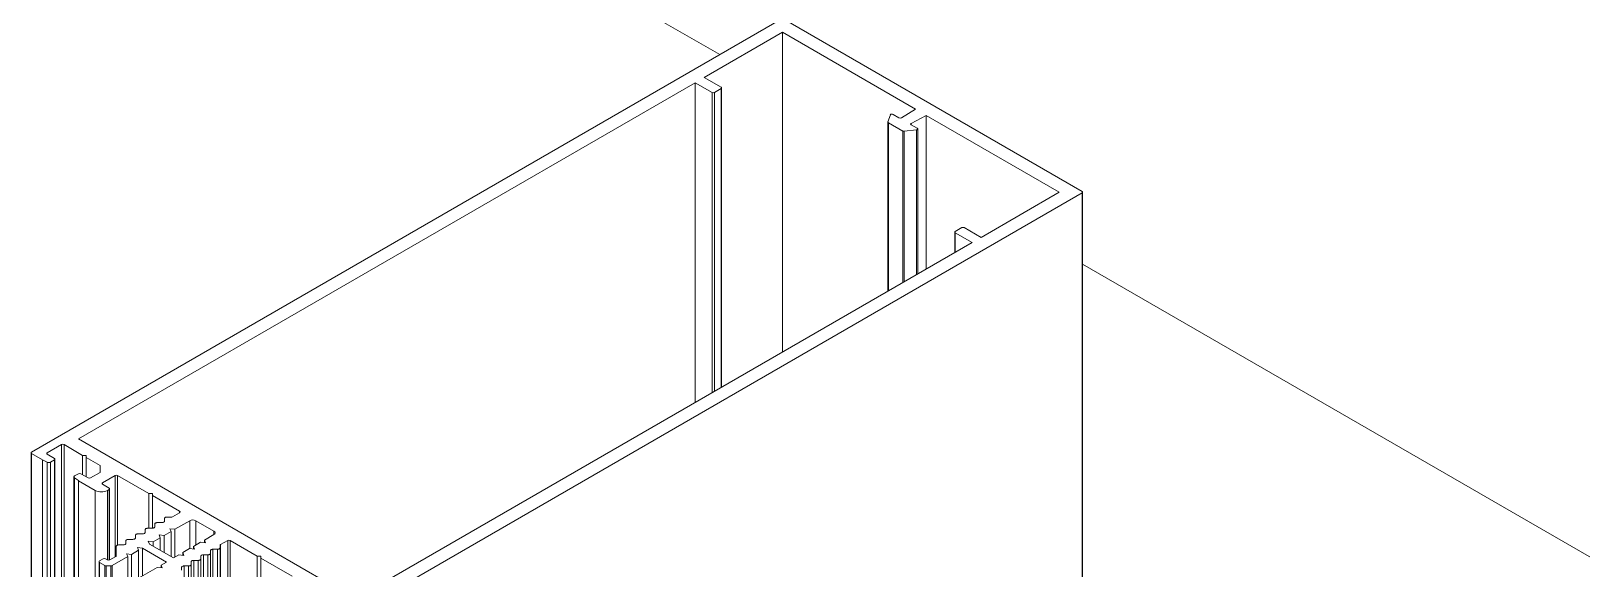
# Model space of a CAD drawing. Header units: millimetres. Extents: x 39 to 459, y 26 to 647.
# Drawn here: x 173.223 to 175.957, y 255.807 to 256.754 of the extents above; entities that cross this region are included whole.
import ezdxf

# ---------------------------------------------------------------- set-up
doc = ezdxf.new("R2010")
doc.units = ezdxf.units.MM
doc.layers.add('ANTET', color=7, linetype='Continuous')

# ---------------------------------------------------------------- blocks, each defined once
blk = doc.blocks.new('Kayıt Montajı')
at = {"color": 7, "linetype": 'Continuous', "lineweight": 15}
for p, q in [((11310.007, 2138.9389), (11300.5702, 2144.3866)), ((11310.1153, 2139.0013), (11308.7937, 2138.2384)), ((11310.1174, 2138.9781), (11309.9795, 2138.8985)), ((11310.352, 2138.8427), (11310.1174, 2138.9781)), ((11310.1174, 2138.9781), (11310.1174, 2138.4148)), ((11310.6456, 2138.6976), (11310.1195, 2139.0013)), ((11309.9795, 2138.8985), (11310.0092, 2138.8813)), ((11309.9636, 2138.8893), (11308.8764, 2138.2617)), ((11309.9933, 2138.8722), (11309.9636, 2138.8893)), ((11309.9636, 2138.8893), (11309.9636, 2138.326)), ((11310.0092, 2138.8789), (11309.9975, 2138.8722)), ((11310.0101, 2138.3528), (11310.0101, 2138.8801)), ((11310.3271, 2138.8273), (11310.352, 2138.8427)), ((11310.3033, 2138.8204), (11310.3075, 2138.8327)), ((11310.3033, 2138.82), (11310.3033, 2138.5221)), ((11310.3294, 2138.8042), (11310.3042, 2138.8188)), ((11310.3126, 2138.8335), (11310.3227, 2138.8273)), ((11310.3707, 2138.8318), (11310.3441, 2138.8175)), ((11310.3441, 2138.815), (11310.3549, 2138.8091)), ((11310.6053, 2138.6964), (11310.3707, 2138.8318)), ((11310.3707, 2138.8318), (11310.3707, 2138.561)), ((11310.3534, 2138.8062), (11310.3321, 2138.8038)), ((11310.3558, 2138.5524), (11310.3558, 2138.8079)), ((11309.324, 2137.9323), (11310.6456, 2138.6952)), ((11310.4674, 2138.6168), (11310.6053, 2138.6964)), ((11310.6465, 2137.5138), (11310.6465, 2138.6964)), ((11310.4209, 2138.626), (11310.4209, 2138.59)), ((11310.4218, 2138.6272), (11310.4335, 2138.634)), ((11310.4515, 2138.6076), (11310.4218, 2138.6248)), ((11310.4377, 2138.634), (11310.4674, 2138.6168)), ((11309.3643, 2137.98), (11310.4515, 2138.6076)), ((11318.2272, 2134.1935), (11310.6465, 2138.5697)), ((11308.7928, 2138.2372), (11308.7928, 2113.496)), ((11308.8213, 2138.2372), (11308.8467, 2138.2519)), ((11308.8467, 2138.2519), (11308.8467, 2113.5107)), ((11308.851, 2138.2519), (11308.8838, 2138.2329)), ((11308.851, 2138.2519), (11308.851, 2113.5107)), ((11308.8764, 2138.2617), (11309.3643, 2137.98)), ((11308.7937, 2138.236), (11308.8128, 2138.2249)), ((11308.7937, 2138.236), (11308.7937, 2113.4948)), ((11308.8128, 2138.2249), (11308.8128, 2113.4838)), ((11308.813, 2138.2248), (11308.8211, 2138.2209)), ((11308.813, 2138.2248), (11308.813, 2113.4837)), ((11308.8211, 2138.2209), (11308.8211, 2113.4797)), ((11308.834, 2138.2274), (11308.8213, 2138.2347)), ((11308.8272, 2138.221), (11308.834, 2138.2249)), ((11308.8272, 2138.221), (11308.8272, 2113.4798)), ((11308.834, 2138.2249), (11308.834, 2113.4838)), ((11308.8349, 2113.485), (11308.8349, 2138.2262)), ((11308.8838, 2138.2329), (11308.8902, 2138.2329)), ((11308.8838, 2138.2329), (11308.8838, 2138.1986)), ((11308.8902, 2138.2329), (11308.8902, 2138.2292)), ((11308.8902, 2138.2292), (11308.9146, 2138.2151)), ((11308.8902, 2138.2292), (11308.8902, 2138.1949)), ((11308.9146, 2138.2151), (11308.9146, 2138.2029)), ((11308.8683, 2138.1947), (11308.8683, 2113.4535)), ((11308.8694, 2138.193), (11308.8762, 2138.1883)), ((11308.8694, 2138.193), (11308.8694, 2113.4519)), ((11308.8764, 2138.2005), (11308.8696, 2138.1965)), ((11308.8762, 2138.1883), (11308.8762, 2113.4471)), ((11308.8764, 2138.1882), (11308.9061, 2138.1711)), ((11308.8764, 2138.1882), (11308.8764, 2113.447)), ((11308.8934, 2138.1931), (11308.8807, 2138.2005)), ((11308.9146, 2138.2029), (11308.8976, 2138.1931)), ((11308.9188, 2138.1845), (11308.9411, 2138.1974)), ((11308.9305, 2138.1753), (11308.9188, 2138.1821)), ((11308.9454, 2138.1974), (11309.0005, 2138.1656)), ((11308.9061, 2138.1711), (11308.9061, 2113.4299)), ((11308.9273, 2138.1711), (11308.9305, 2138.1729)), ((11308.9314, 2138.0485), (11308.9314, 2138.1741)), ((11309.0005, 2138.1656), (11309.0069, 2138.1656)), ((11309.0005, 2138.1656), (11309.0005, 2138.1045)), ((11309.0069, 2138.1656), (11309.0069, 2138.1619)), ((11309.0069, 2138.1619), (11309.0546, 2138.1343)), ((11309.0069, 2138.1619), (11309.0069, 2138.1045)), ((11309.0546, 2138.1319), (11309.042, 2138.1246)), ((11308.994, 2138.1019), (11308.994, 2138.0973)), ((11309.0064, 2138.1045), (11308.9985, 2138.1045)), ((11309.0109, 2138.1117), (11309.0109, 2138.1071)), ((11309.0234, 2138.1143), (11309.0154, 2138.1143)), ((11309.0279, 2138.1215), (11309.0279, 2138.1169)), ((11309.0399, 2138.1241), (11309.0324, 2138.1241)), ((11309.0463, 2138.1026), (11309.0376, 2138.1037)), ((11309.0376, 2138.1037), (11309.0396, 2138.0987)), ((11309.0726, 2138.1178), (11309.0463, 2138.1026)), ((11309.0463, 2138.1026), (11309.0463, 2138.0536)), ((11309.1151, 2138.0994), (11309.0832, 2138.1178)), ((11308.9555, 2138.0751), (11308.9475, 2138.0751)), ((11308.96, 2138.0823), (11308.96, 2138.0777)), ((11308.9725, 2138.0849), (11308.9645, 2138.0849)), ((11308.977, 2138.0921), (11308.977, 2138.0875)), ((11308.9895, 2138.0947), (11308.9815, 2138.0947)), ((11309.0081, 2138.0806), (11308.9994, 2138.0817)), ((11308.9994, 2138.0817), (11309.0014, 2138.0767)), ((11309.0014, 2138.0767), (11309.0438, 2138.0522)), ((11309.0205, 2138.0877), (11309.0081, 2138.0806)), ((11309.0081, 2138.0806), (11309.0081, 2138.0728)), ((11309.0272, 2138.0916), (11309.0185, 2138.0927)), ((11309.0185, 2138.0927), (11309.0205, 2138.0877)), ((11309.0205, 2138.0877), (11309.0205, 2138.0656)), ((11309.0396, 2138.0987), (11309.0272, 2138.0916)), ((11309.0272, 2138.0916), (11309.0272, 2138.0617)), ((11309.0396, 2138.0987), (11309.0396, 2138.0546)), ((11309.0792, 2138.0726), (11309.0915, 2138.0797)), ((11309.0811, 2138.0676), (11309.0792, 2138.0726)), ((11309.0792, 2138.0726), (11309.0792, 2138.0678)), ((11309.0915, 2138.0797), (11309.1002, 2138.0786)), ((11309.0983, 2138.0836), (11309.1151, 2138.0933)), ((11309.1002, 2138.0786), (11309.0983, 2138.0836)), ((11309.0983, 2138.0836), (11309.0983, 2138.0788)), ((11309.126, 2138.0701), (11309.126, 2138.0744)), ((11309.1269, 2138.0756), (11309.1395, 2138.0829)), ((11309.1269, 2138.0756), (11309.1269, 2115.0492)), ((11309.1395, 2138.0829), (11309.1395, 2115.0564)), ((11309.1437, 2138.0829), (11309.1914, 2138.0553)), ((11309.1437, 2138.0829), (11309.1437, 2115.0564)), ((11308.9127, 2138.0455), (11308.9127, 2115.0191)), ((11308.9199, 2138.0504), (11308.9135, 2138.0468)), ((11308.9273, 2138.0486), (11308.9241, 2138.0504)), ((11308.9422, 2138.0547), (11308.9316, 2138.0486)), ((11308.9358, 2138.0388), (11308.9632, 2138.0546)), ((11308.943, 2138.0725), (11308.943, 2138.0559)), ((11308.9613, 2138.0596), (11308.9699, 2138.0585)), ((11308.9632, 2138.0546), (11308.9613, 2138.0596)), ((11308.9632, 2138.0546), (11308.9632, 2115.0282)), ((11308.9699, 2138.0585), (11308.9823, 2138.0656)), ((11308.9699, 2138.0585), (11308.9699, 2115.0321)), ((11308.9804, 2138.0706), (11308.989, 2138.0695)), ((11308.9823, 2138.0656), (11308.9804, 2138.0706)), ((11308.9823, 2138.0656), (11308.9823, 2138.0166)), ((11308.989, 2138.0695), (11309.0315, 2138.045)), ((11308.989, 2138.0695), (11308.989, 2138.0205)), ((11309.0438, 2138.0522), (11309.0533, 2138.0577)), ((11309.0533, 2138.0577), (11309.062, 2138.0566)), ((11309.0601, 2138.0616), (11309.0724, 2138.0687)), ((11309.062, 2138.0566), (11309.0601, 2138.0616)), ((11309.0601, 2138.0616), (11309.0601, 2138.0568)), ((11309.0724, 2138.0687), (11309.0811, 2138.0676)), ((11309.0751, 2138.0407), (11309.0751, 2138.0453)), ((11309.0796, 2138.0479), (11309.0876, 2138.0479)), ((11309.0796, 2138.0479), (11309.0796, 2115.0214)), ((11309.0876, 2138.0479), (11309.0876, 2115.0214)), ((11309.0921, 2138.0505), (11309.0921, 2138.0551)), ((11309.0921, 2138.0505), (11309.0921, 2115.024)), ((11309.0966, 2138.0577), (11309.1045, 2138.0577)), ((11309.0966, 2138.0577), (11309.0966, 2115.0312)), ((11309.1045, 2138.0577), (11309.1045, 2115.0312)), ((11309.109, 2138.0603), (11309.109, 2138.0649)), ((11309.109, 2138.0603), (11309.109, 2115.0338)), ((11309.1135, 2138.0675), (11309.1215, 2138.0675)), ((11309.1135, 2138.0675), (11309.1135, 2115.041)), ((11309.1215, 2138.0675), (11309.1215, 2115.041)), ((11309.126, 2138.0701), (11309.126, 2115.0436)), ((11309.1914, 2138.0553), (11309.1978, 2138.0553)), ((11309.1914, 2138.0553), (11309.1914, 2113.3141)), ((11309.1978, 2138.0553), (11309.1978, 2138.0517)), ((11309.1978, 2138.0517), (11309.2529, 2138.0198)), ((11309.1978, 2138.0517), (11309.1978, 2113.3105)), ((11308.9135, 2138.0443), (11308.9231, 2138.0388)), ((11308.9135, 2138.0443), (11308.9135, 2115.0179)), ((11308.9231, 2138.0388), (11308.9231, 2115.0124)), ((11308.9252, 2138.0383), (11308.9337, 2138.0383)), ((11308.9252, 2138.0383), (11308.9252, 2115.0118)), ((11308.9337, 2138.0383), (11308.9337, 2115.0118)), ((11308.9358, 2138.0388), (11308.9358, 2115.0124)), ((11309.0152, 2138.0356), (11308.9782, 2138.0143)), ((11309.0238, 2138.0345), (11309.0152, 2138.0356)), ((11309.0315, 2138.045), (11309.0219, 2138.0395)), ((11309.0219, 2138.0395), (11309.0238, 2138.0345)), ((11309.0219, 2138.0395), (11309.0219, 2138.0348)), ((11309.0581, 2138.0309), (11309.0581, 2138.0355)), ((11309.0626, 2138.0381), (11309.0706, 2138.0381)), ((11309.0626, 2138.0381), (11309.0626, 2115.0116)), ((11309.0706, 2138.0381), (11309.0706, 2115.0116)), ((11309.0751, 2138.0407), (11309.0751, 2115.0142))]:
    blk.add_line(p, q, dxfattribs=at)
at = {"color": 8, "linetype": 'Continuous', "lineweight": 15}
for p, q in [((11309.9933, 2138.8722), (11309.9933, 2138.3431)), ((11309.9975, 2138.8722), (11309.9975, 2138.3456)), ((11310.0092, 2138.8789), (11310.0092, 2138.3523)), ((11310.3042, 2138.8188), (11310.3042, 2138.5226)), ((11310.3441, 2138.8175), (11310.3441, 2138.815)), ((11310.3294, 2138.8042), (11310.3294, 2138.5372)), ((11310.3321, 2138.8038), (11310.3321, 2138.5387)), ((11310.3534, 2138.8062), (11310.3534, 2138.551)), ((11310.6456, 2138.6952), (11310.6456, 2137.5133)), ((11310.4218, 2138.6248), (11310.4218, 2138.5905)), ((11308.8213, 2138.2372), (11308.8213, 2138.2347)), ((11308.9188, 2138.1845), (11308.9188, 2138.1821)), ((11308.9411, 2138.1974), (11308.9411, 2138.0541)), ((11308.9454, 2138.1974), (11308.9454, 2138.0748)), ((11308.9273, 2138.1711), (11308.9273, 2138.0486)), ((11308.9305, 2138.1729), (11308.9305, 2138.0482)), ((11309.0546, 2138.1343), (11309.0546, 2138.1319)), ((11309.0726, 2138.1178), (11309.0726, 2138.0687)), ((11309.0832, 2138.1178), (11309.0832, 2138.0749)), ((11309.1151, 2138.0994), (11309.1151, 2138.0933))]:
    blk.add_line(p, q, dxfattribs=at)
at = {"color": 7, "linetype": 'Continuous', "lineweight": 15, "flags": 128}
for points in [[(11310.3549, 2138.8091), (11310.3554, 2138.8088), (11310.3557, 2138.8083), (11310.3558, 2138.8079), (11310.3557, 2138.8074), (11310.3554, 2138.8069), (11310.3549, 2138.8066), (11310.3542, 2138.8063), (11310.3534, 2138.8062)], [(11308.8696, 2138.1965), (11308.8691, 2138.1962), (11308.8687, 2138.1958), (11308.8684, 2138.1953), (11308.8683, 2138.1948), (11308.8684, 2138.1943), (11308.8686, 2138.1939), (11308.8689, 2138.1934), (11308.8694, 2138.193)], [(11308.9985, 2138.1045), (11308.9976, 2138.1045), (11308.9967, 2138.1043), (11308.996, 2138.1041), (11308.9953, 2138.1038), (11308.9947, 2138.1034), (11308.9943, 2138.1029), (11308.994, 2138.1024), (11308.994, 2138.1019)], [(11309.0109, 2138.1071), (11309.0108, 2138.1066), (11309.0106, 2138.1061), (11309.0102, 2138.1057), (11309.0096, 2138.1053), (11309.0089, 2138.105), (11309.0082, 2138.1047), (11309.0073, 2138.1046), (11309.0064, 2138.1045)], [(11309.0154, 2138.1143), (11309.0146, 2138.1143), (11309.0137, 2138.1141), (11309.0129, 2138.1139), (11309.0122, 2138.1135), (11309.0117, 2138.1132), (11309.0113, 2138.1127), (11309.011, 2138.1122), (11309.0109, 2138.1117)], [(11309.0279, 2138.1169), (11309.0278, 2138.1164), (11309.0276, 2138.1159), (11309.0271, 2138.1155), (11309.0266, 2138.1151), (11309.0259, 2138.1147), (11309.0251, 2138.1145), (11309.0243, 2138.1144), (11309.0234, 2138.1143)], [(11309.0324, 2138.1241), (11309.0315, 2138.1241), (11309.0307, 2138.1239), (11309.0299, 2138.1237), (11309.0292, 2138.1233), (11309.0287, 2138.123), (11309.0282, 2138.1225), (11309.028, 2138.122), (11309.0279, 2138.1215)], [(11308.9475, 2138.0751), (11308.9467, 2138.0751), (11308.9458, 2138.0749), (11308.945, 2138.0747), (11308.9444, 2138.0744), (11308.9438, 2138.074), (11308.9434, 2138.0735), (11308.9431, 2138.073), (11308.943, 2138.0725)], [(11308.96, 2138.0777), (11308.9599, 2138.0772), (11308.9597, 2138.0767), (11308.9593, 2138.0763), (11308.9587, 2138.0759), (11308.958, 2138.0756), (11308.9572, 2138.0753), (11308.9564, 2138.0752), (11308.9555, 2138.0751)], [(11308.9645, 2138.0849), (11308.9636, 2138.0849), (11308.9628, 2138.0847), (11308.962, 2138.0845), (11308.9613, 2138.0842), (11308.9608, 2138.0838), (11308.9604, 2138.0833), (11308.9601, 2138.0828), (11308.96, 2138.0823)], [(11308.977, 2138.0875), (11308.9769, 2138.087), (11308.9766, 2138.0865), (11308.9762, 2138.0861), (11308.9757, 2138.0857), (11308.975, 2138.0854), (11308.9742, 2138.0851), (11308.9734, 2138.085), (11308.9725, 2138.0849)], [(11308.9815, 2138.0947), (11308.9806, 2138.0947), (11308.9798, 2138.0945), (11308.979, 2138.0943), (11308.9783, 2138.094), (11308.9777, 2138.0936), (11308.9773, 2138.0931), (11308.9771, 2138.0926), (11308.977, 2138.0921)], [(11308.994, 2138.0973), (11308.9939, 2138.0968), (11308.9936, 2138.0963), (11308.9932, 2138.0959), (11308.9926, 2138.0955), (11308.992, 2138.0952), (11308.9912, 2138.0949), (11308.9903, 2138.0948), (11308.9895, 2138.0947)], [(11309.0751, 2138.0453), (11309.0752, 2138.0458), (11309.0754, 2138.0463), (11309.0758, 2138.0467), (11309.0764, 2138.0471), (11309.0771, 2138.0474), (11309.0779, 2138.0477), (11309.0787, 2138.0478), (11309.0796, 2138.0479)], [(11309.0876, 2138.0479), (11309.0884, 2138.0479), (11309.0893, 2138.0481), (11309.0901, 2138.0483), (11309.0907, 2138.0486), (11309.0913, 2138.049), (11309.0917, 2138.0495), (11309.092, 2138.05), (11309.0921, 2138.0505)], [(11309.0921, 2138.0551), (11309.0921, 2138.0556), (11309.0924, 2138.0561), (11309.0928, 2138.0565), (11309.0934, 2138.0569), (11309.0941, 2138.0572), (11309.0948, 2138.0575), (11309.0957, 2138.0576), (11309.0966, 2138.0577)], [(11309.1045, 2138.0577), (11309.1054, 2138.0577), (11309.1062, 2138.0579), (11309.107, 2138.0581), (11309.1077, 2138.0584), (11309.1083, 2138.0588), (11309.1087, 2138.0593), (11309.1089, 2138.0598), (11309.109, 2138.0603)], [(11309.109, 2138.0649), (11309.1091, 2138.0654), (11309.1094, 2138.0659), (11309.1098, 2138.0663), (11309.1103, 2138.0667), (11309.111, 2138.067), (11309.1118, 2138.0673), (11309.1126, 2138.0674), (11309.1135, 2138.0675)], [(11309.1215, 2138.0675), (11309.1224, 2138.0675), (11309.1232, 2138.0677), (11309.124, 2138.0679), (11309.1247, 2138.0682), (11309.1252, 2138.0686), (11309.1257, 2138.0691), (11309.1259, 2138.0696), (11309.126, 2138.0701)], [(11309.0581, 2138.0355), (11309.0582, 2138.036), (11309.0585, 2138.0365), (11309.0589, 2138.0369), (11309.0594, 2138.0373), (11309.0601, 2138.0376), (11309.0609, 2138.0379), (11309.0617, 2138.038), (11309.0626, 2138.0381)], [(11309.0706, 2138.0381), (11309.0715, 2138.0381), (11309.0723, 2138.0383), (11309.0731, 2138.0385), (11309.0738, 2138.0388), (11309.0743, 2138.0392), (11309.0747, 2138.0397), (11309.075, 2138.0402), (11309.0751, 2138.0407)]]:
    blk.add_lwpolyline(points, dxfattribs=at)
at = {"color": 7, "linetype": 'Continuous', "lineweight": 15}
for centre, radius, start, end in [((11309.9954, 2138.8762), 0.00461, 242.6198, 297.39), ((11310.0087, 2138.8801), 0.00131, 290.7533, 69.2171), ((11310.3047, 2138.8201), 0.00136, 167.5378, 248.3312), ((11310.3105, 2138.8303), 0.00384, 56.7221, 142.0869), ((11310.3249, 2138.8313), 0.00456, 241.2238, 298.7667), ((11310.3445, 2138.8162), 0.00133, 108.3082, 251.7204), ((11310.3315, 2138.8083), 0.00455, 242.4953, 277.4727), ((11310.6451, 2138.6964), 0.00131, 290.7056, 69.2649), ((11310.4223, 2138.626), 0.00131, 110.7913, 249.1791), ((11310.4356, 2138.6299), 0.00461, 62.6134, 117.3965), ((11308.7941, 2138.2372), 0.00131, 110.8249, 249.1751), ((11308.8217, 2138.236), 0.00131, 110.7916, 249.2676), ((11308.8488, 2138.2478), 0.00462, 62.6321, 117.3679), ((11308.8146, 2138.2281), 0.00365, 240.6116, 244.0376), ((11308.824, 2138.2273), 0.00699, 245.688, 297.196), ((11308.8335, 2138.2262), 0.00131, 290.7913, 69.1791), ((11308.878, 2138.1909), 0.00317, 235.6817, 239.4519), ((11308.8785, 2138.1964), 0.00461, 62.6263, 117.3836), ((11308.8955, 2138.1972), 0.00461, 242.5755, 297.4147), ((11308.9193, 2138.1833), 0.00131, 110.7787, 249.1918), ((11308.9432, 2138.1933), 0.00461, 62.6198, 117.39), ((11308.9167, 2138.1915), 0.0231, 242.6111, 297.3908), ((11308.93, 2138.1741), 0.00131, 290.7533, 69.2171), ((11309.0541, 2138.1331), 0.00131, 290.8249, 69.1751), ((11309.04, 2138.1284), 0.00433, 268.8716, 298.0118), ((11309.0779, 2138.1075), 0.0115, 62.6234, 117.3806), ((11309.1139, 2138.0964), 0.00328, 290.7854, 69.191), ((11309.1275, 2138.0743), 0.00151, 114.3375, 174.314), ((11309.1416, 2138.0788), 0.00461, 62.6198, 117.39), ((11308.914, 2138.0455), 0.00131, 110.7913, 249.1791), ((11308.922, 2138.0463), 0.00461, 62.6263, 117.3836), ((11308.9294, 2138.0527), 0.00461, 242.5819, 297.4082), ((11308.9416, 2138.0561), 0.0015, 294.2986, 354.4081), ((11308.9251, 2138.0426), 0.00433, 241.959, 271.1731), ((11308.9338, 2138.0426), 0.00432, 268.8468, 298.0629)]:
    blk.add_arc(centre, radius, start, end, dxfattribs=at)

msp = doc.modelspace()

# ---------------------------------------------------------------- block references
at = {"layer": 'ANTET', "color": 0}
msp.add_blockref('Kayıt Montajı', (-11135.5698, -1882.2259), dxfattribs=at)

doc.saveas('drawing.dxf')
